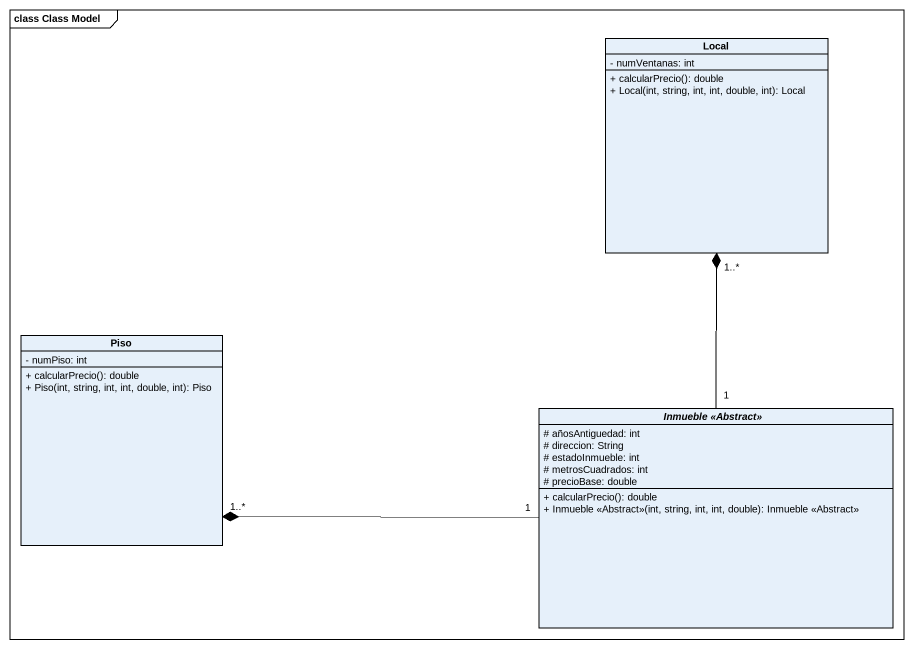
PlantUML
@startuml
mainframe class Class Model
hide circle
hide empty members
skinparam classAttributeIconSize 0
class Local {
  - numVentanas: int
  + calcularPrecio(): double
  + Local(int, string, int, int, double, int): Local
}
class Piso {
  - numPiso: int
  + calcularPrecio(): double
  + Piso(int, string, int, int, double, int): Piso
}
abstract class "Inmueble <<Abstract>>" as Inmueble_Abstract {
  # añosAntiguedad: int
  # direccion: String
  # estadoInmueble: int
  # metrosCuadrados: int
  # precioBase: double
  + calcularPrecio(): double
  + Inmueble <<Abstract>>(int, string, int, int, double): Inmueble <<Abstract>>
}
Inmueble_Abstract "1" -up-* "1..*" Local
Inmueble_Abstract "1" -left-* "1..*" Piso
@enduml
